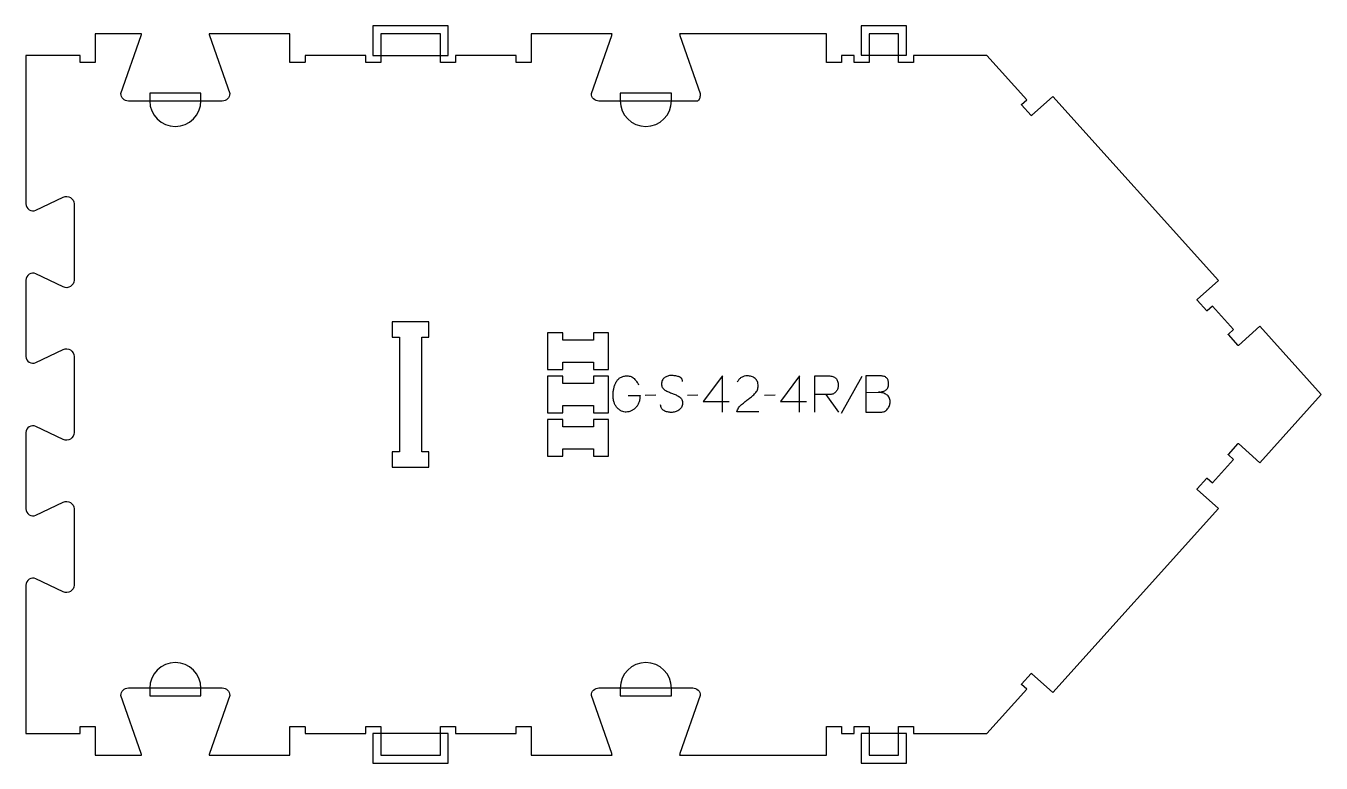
# Model space of a CAD drawing. Extents: x 0 to 1077, y -6 to 606.
import ezdxf

# ---------------------------------------------------------------- set-up
doc = ezdxf.new("R2010")
doc.units = 0
for name, color, linetype in [('1_ANYTOOL_1MMDEEP_LABELS_S', 2, 'CONTINUOUS'), ('3_ANYTOOL_CUTTHROUGH_INSID', 4, 'CONTINUOUS'), ('4_ANYTOOL_CUTTHROUGH_OUTSI', 5, 'CONTINUOUS'), ('5_ANYTOOL_HALF_MILL_9MM_IN', 3, 'CONTINUOUS')]:
    doc.layers.add(name, color=color, linetype=linetype)

msp = doc.modelspace()

# ---------------------------------------------------------------- linework, layer by layer
at = {"layer": '1_ANYTOOL_1MMDEEP_LABELS_S'}
for p, q in [((694.842547, 314.727276), (677.656833, 283.955848)), ((523.585404, 299.084419), (514.79969, 298.998705)), ((558.642547, 299.084419), (549.856833, 298.998705)), ((562.928261, 293.855848), (584.69969, 293.855848)), ((622.842547, 299.084419), (614.056833, 298.998705)), ((627.128261, 293.855848), (648.89969, 293.855848)), ((664.885404, 299.641562), (675.342547, 285.155848))]:
    msp.add_line(p, q, dxfattribs=at)
for points in [[(500.69969, 298.998705), (510.471118, 298.955848, -0.031732), (510.203008, 295.948446, -0.048764), (509.458618, 293.030848, -0.050291), (508.348906, 290.72034, -0.060119), (506.763976, 288.712991, -0.036578), (505.031956, 287.226574, -0.050793), (503.072904, 286.066562, -0.051881), (501.119887, 285.398817, -0.053919), (499.071118, 285.155848, -0.055881), (497.035971, 285.362792, -0.055271), (495.096118, 286.012991, -0.05403), (493.170142, 287.172184, -0.038531), (491.485404, 288.670133, -0.067281), (489.937691, 290.781148, -0.049165), (488.913976, 293.202276, -0.047412), (488.241049, 296.406195, -0.028075), (488.056833, 299.684419, -0.03109), (488.224359, 302.375999, -0.031496), (488.726476, 305.025491, -0.031425), (489.577348, 307.653735, -0.02824), (490.735404, 310.162991, -0.064555), (492.264208, 312.314515, -0.078906), (494.330047, 313.939776, -0.076878), (496.953648, 314.914326, -0.050594), (499.756833, 315.198705, -0.039946), (501.416394, 315.065908, -0.052714), (503.019333, 314.630848, -0.053511), (504.40253, 313.915513, -0.05153), (505.606833, 312.927276, -0.040443), (507.647057, 310.504135, -0.04035), (509.271118, 307.784419)], [(545.828261, 310.612991, 0.071867), (545.635148, 311.949597, 0.100684), (545.008618, 313.130848, 0.047558), (544.534065, 313.607298, 0.038563), (543.984065, 313.996026, 0.037928), (543.286877, 314.343494, 0.026634), (542.54969, 314.598705, 0.028461), (539.526357, 315.284688, 0.041577), (536.442547, 315.541562, 0.036938), (534.940187, 315.430422, 0.041531), (533.47469, 315.086205, 0.041583), (532.097313, 314.508996, 0.038125), (530.828261, 313.720133, 0.057611), (529.758109, 312.728229, 0.065808), (528.963976, 311.507633, 0.06469), (528.486479, 310.048079, 0.046778), (528.342547, 308.512991, 0.052235), (528.504903, 306.963148, 0.075448), (529.04969, 305.512991, 0.076671), (529.965782, 304.339938, 0.061023), (531.171118, 303.455848, 0.021951), (534.199973, 301.928502, 0.018213), (537.342547, 300.648705, -0.02405), (540.444031, 299.343243, -0.02981), (543.385404, 297.712991, -0.068439), (544.526706, 296.74706, -0.079282), (545.335404, 295.495133, -0.076308), (545.760404, 293.916451, -0.047772), (545.785404, 292.270133, -0.046243), (545.49217, 290.589174, -0.06359), (544.842547, 289.018348, -0.064671), (543.869723, 287.734159, -0.057073), (542.613976, 286.720133, -0.067522), (539.645667, 285.357223, -0.070793), (536.421118, 284.855848, -0.064027), (533.282103, 285.218363, -0.070447), (530.356833, 286.398705, -0.054374), (529.198415, 287.248338, -0.074742), (528.29969, 288.359419, -0.075199), (527.776683, 289.665798, -0.057737), (527.613976, 291.070133)], [(609.128261, 285.241562), (590.828261, 285.284419, -0.034491), (591.491039, 287.031751, -0.037732), (592.397904, 288.664776, -0.037744), (593.537198, 290.139412, -0.03482), (594.878261, 291.434419, -0.00859), (597.837486, 293.833002, -0.008791), (600.878261, 296.127276, 0.020588), (603.69755, 298.360719, 0.025206), (606.29969, 300.841562, 0.046908), (607.320285, 302.142804, 0.051091), (608.067547, 303.616562, 0.050722), (608.51628, 305.264737, 0.041139), (608.656833, 306.970133, 0.039396), (608.514188, 308.777719, 0.058519), (608.02469, 310.516562, 0.060358), (607.234132, 311.923678, 0.061397), (606.128261, 313.098705, 0.048006), (604.772304, 314.020664, 0.045901), (603.267547, 314.673705, 0.045216), (601.527486, 315.076264, 0.034258), (599.742547, 315.198705, 0.055622), (597.107976, 314.904718, 0.079896), (594.663976, 313.923705, 0.080617), (592.694588, 312.258005, 0.060287), (591.256833, 310.098705)], [(655.885404, 285.198705), (655.885404, 315.198705), (667.242547, 315.198705, -0.030274), (669.00836, 315.091689, -0.049), (670.730047, 314.708526, -0.050774), (672.06257, 314.11607, -0.06445), (673.221118, 313.237991, -0.0646), (674.11103, 312.10196, -0.052254), (674.715761, 310.787098, -0.050381), (675.104897, 309.094549, -0.031337), (675.213976, 307.355848, -0.040022), (675.103815, 305.981791, -0.042626), (674.769333, 304.645133, -0.04247), (674.200648, 303.355414, -0.036572), (673.435404, 302.170133, -0.051097), (672.493626, 301.156178, -0.061981), (671.351476, 300.380848, -0.061813), (670.042473, 299.904348, -0.049309), (668.656833, 299.727276, -0.003273), (667.789182, 299.689585, -0.003121), (666.921118, 299.662991, -0.003882), (665.903337, 299.646071, -0.002215), (664.885404, 299.641562), (655.928261, 299.641562)], [(698.271118, 301.527276), (708.813976, 301.655848, 0.046847), (711.762678, 302.132296, 0.060102), (714.535404, 303.220133, 0.086388), (715.642106, 304.09026, 0.076384), (716.415761, 305.271919, 0.070405), (716.91323, 306.959669, 0.036531), (717.042547, 308.727276, 0.031885), (716.950926, 310.162534, 0.051083), (716.62469, 311.558526, 0.053001), (716.116403, 312.645085, 0.064647), (715.371118, 313.580848, 0.064346), (714.397827, 314.306412, 0.050037), (713.281833, 314.794241, 0.048317), (711.837276, 315.110523, 0.029756), (710.356833, 315.198705), (698.271118, 315.198705)], [(698.271118, 315.198705), (698.271118, 285.198705), (707.956833, 285.198705), (710.485404, 285.112991, 0.048381), (712.164298, 285.216906, 0.066146), (713.769333, 285.696919, 0.067079), (715.133096, 286.54559, 0.057042), (716.24969, 287.705848, 0.037099), (717.144361, 289.077089, 0.042913), (717.808618, 290.571919, 0.043052), (718.199779, 292.127567, 0.040094), (718.328261, 293.727276, 0.045096), (718.16589, 295.523893, 0.070597), (717.59969, 297.225491, 0.073303), (716.673712, 298.554529, 0.067093), (715.413976, 299.577276, 0.063103), (712.239466, 301.002222, 0.053716), (708.813976, 301.655848)]]:
    msp.add_lwpolyline(points, format="xyb", dxfattribs=at)
for points in [[(578.913976, 285.198705), (578.956833, 315.241562), (562.928261, 293.855848)], [(643.113976, 285.198705), (643.156833, 315.241562), (627.128261, 293.855848)]]:
    msp.add_lwpolyline(points, dxfattribs=at)
at = {"layer": '3_ANYTOOL_CUTTHROUGH_INSID'}
for points in [[(304.5, 252), (304.5, 239.5), (335, 239.5), (335, 252), (329, 252), (329, 347.5), (335, 347.5), (335, 360), (304.5, 360), (304.5, 347.5), (310.5, 347.5), (310.5, 252)], [(484.190744, 350.99905), (471.690744, 350.99905), (471.690744, 344.99905), (446.190744, 344.99905), (446.190744, 350.99905), (433.690744, 350.99905), (433.690744, 320.49905), (446.190744, 320.49905), (446.190744, 326.49905), (471.690744, 326.49905), (471.690744, 320.49905), (484.190744, 320.49905)], [(484.190744, 314.99905), (471.690744, 314.99905), (471.690744, 308.99905), (446.190744, 308.99905), (446.190744, 314.99905), (433.690744, 314.99905), (433.690744, 284.49905), (446.190744, 284.49905), (446.190744, 290.49905), (471.690744, 290.49905), (471.690744, 284.49905), (484.190744, 284.49905)], [(484.190744, 278.99905), (471.690744, 278.99905), (471.690744, 272.99905), (446.190744, 272.99905), (446.190744, 278.99905), (433.690744, 278.99905), (433.690744, 248.49905), (446.190744, 248.49905), (446.190744, 254.49905), (471.690744, 254.49905), (471.690744, 248.49905), (484.190744, 248.49905)]]:
    msp.add_lwpolyline(points, close=True, dxfattribs=at)
at = {"layer": '4_ANYTOOL_CUTTHROUGH_OUTSI'}
msp.add_lwpolyline([(152.539852, 598.116195), (169.438965, 549.832588, -0.084368), (169.453, 549.75, -0.414214), (163.203, 543.5), (85.203, 543.5, -0.414214), (78.953, 549.75, -0.084368), (78.967035, 549.832588), (95.866148, 598.116195, 0.061178), (96.097563, 599.5), (57.5, 599.5), (57.5, 575.75, -0.414214), (57.25, 575.5), (45.25, 575.5, -0.414214), (45, 575.75), (45, 581.5), (0, 581.5), (0, 458.102075, 0.551268), (8.22237, 452.910747), (31.062641, 463.788427, -0.551268), (40, 458.145679), (40, 394.752256, -0.551268), (31.062641, 389.109509), (8.22237, 399.987188, 0.551268), (0, 394.79586), (0, 331.402256, 0.257375), (2.680279, 326.540229, 0.257375), (8.22237, 326.210928), (31.062641, 337.088608, -0.257375), (37.086653, 336.730673, -0.257375), (40, 331.44586), (40, 268.052437, -0.551268), (31.062641, 262.40969), (8.22237, 273.287369, 0.551268), (0, 268.096041), (0, 204.702437, 0.551268), (8.22237, 199.511109), (31.062641, 210.388789, -0.257375), (37.086653, 210.030854, -0.257375), (40, 204.746041), (40, 141.352618, -0.551268), (31.062641, 135.709871), (8.22237, 146.58755, 0.257375), (2.680279, 146.258249, 0.257375), (0, 141.396222), (0, 18), (45, 18), (45, 23.75, -0.414214), (45.25, 24), (57.25, 24, -0.414214), (57.5, 23.75), (57.5, 0), (96.097563, 0, 0.061784), (95.862569, 1.39487), (78.967035, 49.667412, -0.084368), (78.953, 49.75, -0.414214), (85.203, 56), (163.203, 56, -0.414214), (169.453, 49.75, -0.084368), (169.438965, 49.667412), (152.539852, 1.383805, 0.061178), (152.308437, 0), (169.75, 0), (219.5, 0), (219.5, 23.75, -0.414214), (219.75, 24), (231.75, 24, -0.414214), (232, 23.75), (232, 18), (282.5, 18), (282.5, 23.75, -0.414214), (282.75, 24), (294.75, 24, -0.414214), (295, 23.75), (295, 0), (344.5, 0), (344.5, 23.75, -0.414214), (344.75, 24), (356.75, 24, -0.414214), (357, 23.75), (357, 18), (407.5, 18), (407.5, 23.75, -0.414214), (407.75, 24), (419.75, 24, -0.414214), (420, 23.75), (420.000001, 0.000399), (487.191481, 0.000875, 0.061411), (486.95657, 1.395747), (470.061037, 49.668289, -0.084368), (470.047002, 49.750877, -0.414214), (476.297002, 56.000877), (554.297002, 56.000877, -0.414214), (560.547002, 49.750877, -0.084368), (560.532966, 49.668289), (543.633853, 1.384682, 0.06118), (543.402438, 0.000802), (665.34838, 0.003019), (665.34838, 23.753101, -0.414214), (665.59838, 24.003101), (677.59838, 24.003101, -0.414214), (677.84838, 23.753101), (677.84838, 18.003101), (688.34838, 18.00313), (688.34838, 23.753162, -0.414214), (688.59838, 24.003162), (700.59838, 24.003162, -0.414214), (700.84838, 23.753162), (700.84838, 0.003162), (725.34838, 0.003162), (725.34838, 23.753162, -0.414214), (725.59838, 24.003162), (737.59838, 24.003162, -0.414214), (737.84838, 23.753162), (737.84838, 18.003229), (798.680315, 18.001646), (831.885649, 54.879906), (827.612566, 58.727407, -0.414214), (827.594062, 59.080476), (835.62363, 67.998214, -0.414213), (835.976698, 68.016718), (853.626406, 52.124886), (991.291209, 205.017138), (973.641519, 220.90899, -0.414214), (973.623016, 221.262059), (981.652583, 230.179797, -0.414214), (982.005652, 230.1983), (986.278739, 226.350796), (1003.815961, 245.826998), (999.532974, 249.66248, -0.415013), (999.513971, 250.016005), (1007.543733, 258.933568, -0.414214), (1007.896802, 258.952064), (1025.545463, 243.060439), (1076.589041, 299.750076), (1025.545459, 356.439717), (1007.895769, 340.547866, -0.414214), (1007.542701, 340.566369), (999.513133, 349.484107, -0.41422), (999.531641, 349.83718), (1003.806047, 353.685695), (986.27873, 373.152648), (982.005652, 369.305151, -0.414214), (981.652583, 369.323654), (973.623016, 378.241392, -0.414214), (973.641519, 378.594461), (991.291209, 394.486313), (853.626406, 547.378566), (835.976698, 531.486734, -0.414213), (835.62363, 531.505237), (827.594062, 540.422975, -0.414214), (827.612566, 540.776044), (831.885649, 544.623545), (798.68031, 581.50181), (737.84838, 581.502961), (737.84838, 575.75304, -0.414214), (737.59838, 575.50304), (725.59838, 575.50304, -0.414214), (725.34838, 575.75304), (725.34838, 599.50304), (700.84838, 599.50304), (700.84838, 575.75304, -0.414214), (700.59838, 575.50304), (688.59838, 575.50304, -0.414214), (688.34838, 575.75304), (688.34838, 581.503071), (677.84838, 581.5031), (677.84838, 575.753101, -0.414214), (677.59838, 575.503101), (665.59838, 575.503101, -0.414214), (665.34838, 575.753101), (665.34838, 599.503096), (543.402439, 599.500881, 0.061784), (543.637433, 598.106006), (560.532966, 549.833464, -0.084368), (560.547002, 549.750877, -0.027155), (560.446061, 547.893617, -0.045458), (560.078524, 546.075328, -0.03086), (559.757706, 545.201871, -0.056294), (559.292447, 544.400784, -0.039057), (558.987188, 544.050422, -0.054657), (558.6231, 543.76386, -0.063913), (558.201424, 543.570497, -0.075718), (557.744326, 543.500877), (476.297002, 543.500877, -0.414214), (470.047002, 549.750877, -0.084368), (470.061037, 549.833464), (486.96015, 598.117071, 0.061178), (487.191564, 599.500875), (420.000001, 599.500442), (420, 575.75, -0.414214), (419.75, 575.5), (407.75, 575.5, -0.414214), (407.5, 575.75), (407.5, 581.5), (357, 581.5), (357, 575.75, -0.414214), (356.75, 575.5), (344.75, 575.5, -0.414214), (344.5, 575.75), (344.5, 599.5), (295, 599.5), (295, 575.75, -0.414214), (294.75, 575.5), (282.75, 575.5, -0.414214), (282.5, 575.75), (282.5, 581.5), (232, 581.5), (232, 575.75, -0.414214), (231.75, 575.5), (219.75, 575.5, -0.414214), (219.5, 575.75), (219.5, 599.5), (152.308437, 599.5, 0.061178)], format="xyb", close=True, dxfattribs=at)
at = {"layer": '5_ANYTOOL_HALF_MILL_9MM_IN'}
for points in [[(294.5, 581.5), (345, 581.5), (351, 581.5), (351, 606), (344.74, 606), (288.5, 606), (288.5, 599.74), (288.5, 581.5)], [(700.34838, 581.559586), (725.84838, 581.559586), (731.84838, 581.559586), (731.84838, 606.00304), (725.58838, 606.00304), (694.34838, 606.00304), (694.34838, 599.74304), (694.34838, 581.559586)], [(345, 18), (294.5, 18), (288.5, 18), (288.5, -6.5), (294.76, -6.5), (351, -6.5), (351, -0.24), (351, 18)], [(725.848459, 17.944795), (700.348459, 17.944796), (694.348459, 17.944823), (694.348353, -6.496811), (700.608353, -6.496838), (731.84838, -6.496838), (731.84838, -0.236838), (731.848459, 17.944769)]]:
    msp.add_lwpolyline(points, close=True, dxfattribs=at)
for points in [[(102.953002, 543.74, 0.999765), (145.453, 543.75), (145.453, 550), (102.953, 550)], [(494.047002, 544.000877), (494.047002, 543.750877, 1), (536.547002, 543.750877), (536.547002, 550.000877), (494.047002, 550.000877)], [(145.453, 55.75, 1), (102.953, 55.75), (102.953, 49.5), (145.453, 49.5)], [(536.547002, 55.750877, 1), (494.047002, 55.750877), (494.047002, 49.500877), (536.547002, 49.500877)]]:
    msp.add_lwpolyline(points, format="xyb", close=True, dxfattribs=at)

doc.saveas('drawing.dxf')
